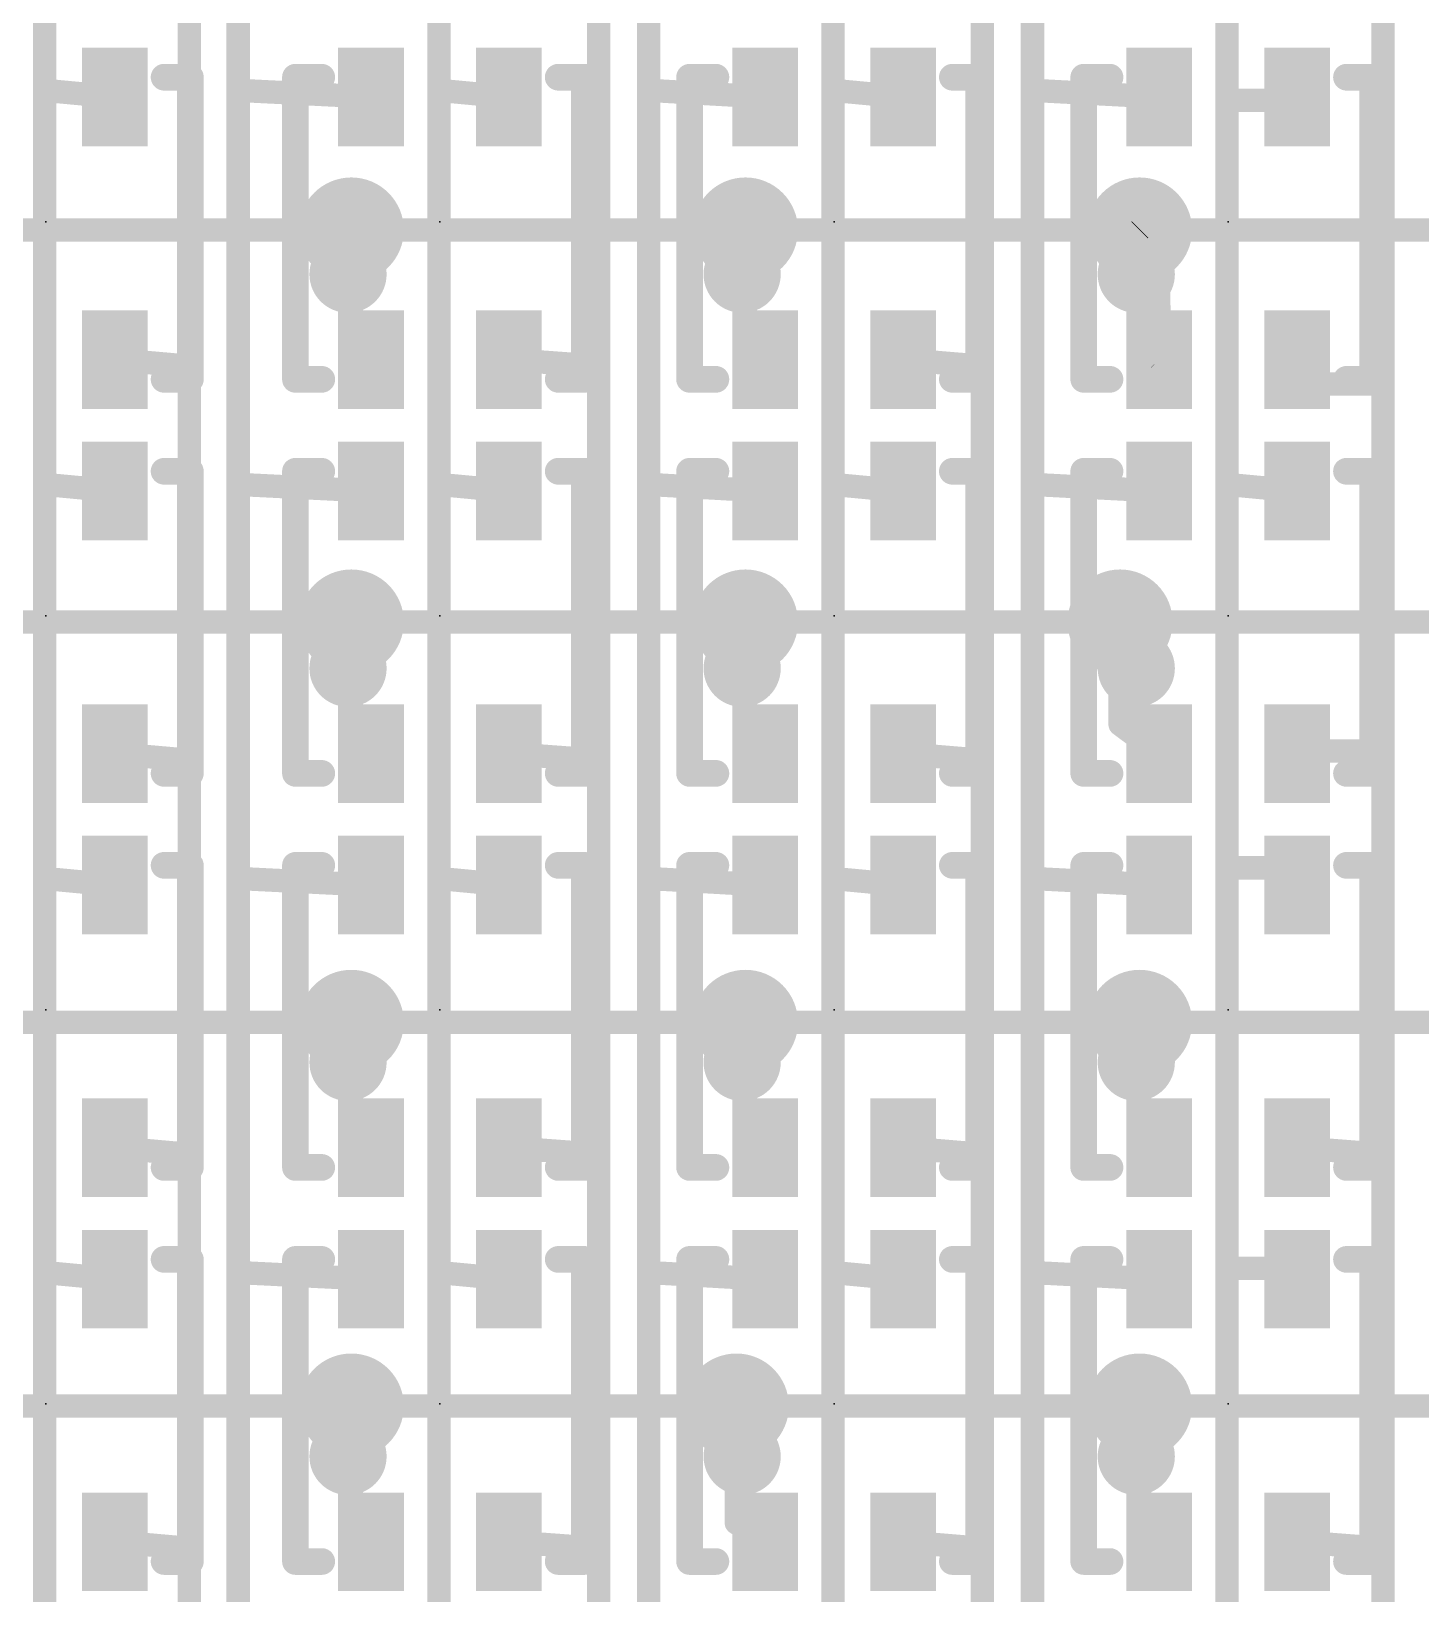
# Model space of a CAD drawing. Extents: x -9.9 to 44.1, y -5.1 to 53.3.
# Drawn here: x 7.39 to 17.97, y 6.25 to 18.15 of the extents above; entities that cross this region are included whole.
import ezdxf

# ---------------------------------------------------------------- set-up
doc = ezdxf.new("R2010")
doc.units = 0
for name, color, linetype in [('1', 12, 'CONTINUOUS'), ('16', 132, 'CONTINUOUS'), ('18', 110, 'CONTINUOUS'), ('21', 40, 'CONTINUOUS'), ('23', 40, 'CONTINUOUS'), ('31', 253, 'CONTINUOUS')]:
    doc.layers.add(name, color=color, linetype=linetype)

# ---------------------------------------------------------------- blocks, each defined once
blk = doc.blocks.new('RECT')
blk.add_solid([(-0.5, -0.5), (0.5, -0.5), (-0.5, 0.5), (0.5, 0.5)])
blk = doc.blocks.new('ROUNDV')
at = {"const_width": 0.5}
blk.add_lwpolyline([(0, -0.25, 1), (0, 0.25, 1), (0, -0.25)], format="xyb", dxfattribs=at)

msp = doc.modelspace()

# ---------------------------------------------------------------- linework, layer by layer
at = {"layer": '1', "const_width": 0.1778}
for points in [[(7.4917, 20.7), (7.4917, 17.7)], [(8.9638, 20.7), (8.9638, 17.7)], [(10.4917, 20.7), (10.4917, 17.7)], [(12.089, 20.7), (12.089, 17.7)], [(13.4917, 20.7), (13.4917, 17.7)], [(15.01, 17.7), (15.01, 20.7)], [(16.4917, 20.7), (16.4917, 17.623)], [(8.5917, 18.6), (8.5917, 15.6)], [(11.708, 18.6), (11.708, 15.6)], [(14.629, 18.6), (14.629, 15.6)], [(17.677, 18.512), (17.677, 15.464)], [(7.4917, 17.7), (7.4917, 14.7)], [(8.025, 17.65), (7.4917, 17.7)], [(8.9638, 17.7), (8.9638, 14.7)], [(9.975, 17.65), (8.9638, 17.7)], [(10.4917, 17.7), (10.4917, 14.7)], [(11.025, 17.65), (10.4917, 17.7)], [(12.089, 17.7), (12.089, 14.7)], [(12.975, 17.65), (12.089, 17.7)], [(13.4917, 17.7), (13.4917, 14.7)], [(14.025, 17.65), (13.4917, 17.7)], [(15.01, 14.7), (15.01, 17.7)], [(15.975, 17.65), (15.01, 17.7)], [(17.025, 17.65), (17.05, 17.623)], [(16.4917, 17.623), (16.4917, 14.7)], [(17.05, 17.623), (16.4917, 17.623)], [(9.825, 15.7251), (9.825, 16.637)], [(12.825, 15.7251), (12.825, 16.637)], [(15.825, 16.637), (15.8281, 16.6401)], [(15.8281, 16.6401), (15.9688, 16.512)], [(15.9741, 15.6509), (15.9688, 16.512)], [(8.025, 15.65), (8.5917, 15.6)], [(9.975, 15.65), (9.825, 15.7251)], [(11.025, 15.65), (11.708, 15.6)], [(12.975, 15.65), (12.825, 15.7251)], [(14.025, 15.65), (14.629, 15.6)], [(15.975, 15.65), (15.9741, 15.6509)], [(17.025, 15.65), (17.05, 15.464)], [(8.5917, 15.6), (8.5917, 12.6)], [(11.708, 15.6), (11.708, 12.6)], [(14.629, 15.6), (14.629, 12.6)], [(17.05, 15.464), (17.677, 15.464)], [(17.677, 15.464), (17.677, 12.67)], [(7.4917, 14.7), (7.4917, 11.7)], [(8.025, 14.65), (7.4917, 14.7)], [(8.9638, 14.7), (8.9638, 11.7)], [(9.975, 14.65), (8.9638, 14.7)], [(10.4917, 14.7), (10.4917, 11.7)], [(11.025, 14.65), (10.4917, 14.7)], [(12.089, 14.7), (12.089, 11.7)], [(12.975, 14.65), (12.089, 14.7)], [(13.4917, 14.7), (13.4917, 11.7)], [(14.025, 14.65), (13.4917, 14.7)], [(15.01, 11.7), (15.01, 14.7)], [(15.975, 14.65), (15.01, 14.7)], [(16.4917, 14.7), (16.4917, 11.781)], [(17.025, 14.65), (16.4917, 14.7)], [(9.825, 12.7251), (9.825, 13.6525)], [(12.825, 12.7251), (12.825, 13.6525)], [(15.6768, 12.8733), (15.6768, 13.6525)], [(15.975, 12.65), (15.6768, 12.8733)], [(8.025, 12.65), (8.5917, 12.6)], [(9.975, 12.65), (9.825, 12.7251)], [(11.025, 12.65), (11.708, 12.6)], [(12.975, 12.65), (12.825, 12.7251)], [(14.025, 12.65), (14.629, 12.6)], [(17.025, 12.65), (17.05, 12.67)], [(17.05, 12.67), (17.677, 12.67)], [(17.677, 12.67), (17.677, 9.6)], [(8.5917, 12.6), (8.5917, 9.6)], [(11.708, 12.6), (11.708, 9.6)], [(14.629, 12.6), (14.629, 9.6)], [(7.4917, 11.7), (7.4917, 8.7)], [(8.025, 11.65), (7.4917, 11.7)], [(8.9638, 11.7), (8.9638, 8.7)], [(9.975, 11.65), (8.9638, 11.7)], [(10.4917, 11.7), (10.4917, 8.7)], [(11.025, 11.65), (10.4917, 11.7)], [(12.089, 11.7), (12.089, 8.7)], [(12.975, 11.65), (12.089, 11.7)], [(13.4917, 11.7), (13.4917, 8.7)], [(14.025, 11.65), (13.4917, 11.7)], [(15.01, 8.7), (15.01, 11.7)], [(15.975, 11.65), (15.01, 11.7)], [(16.4917, 11.781), (16.4917, 8.733)], [(17.05, 11.781), (16.4917, 11.781)], [(17.025, 11.65), (17.05, 11.781)], [(9.825, 9.7251), (9.825, 10.6045)], [(12.825, 9.7251), (12.825, 10.6045)], [(15.825, 9.7251), (15.825, 10.6045)], [(9.975, 9.65), (9.825, 9.7251)], [(12.975, 9.65), (12.825, 9.7251)], [(15.975, 9.65), (15.825, 9.7251)], [(8.025, 9.65), (8.5917, 9.6)], [(8.5917, 9.6), (8.5917, 6.6)], [(11.025, 9.65), (11.708, 9.6)], [(11.708, 9.6), (11.708, 6.6)], [(14.025, 9.65), (14.629, 9.6)], [(14.629, 9.6), (14.629, 6.6)], [(17.025, 9.65), (17.677, 9.6)], [(17.677, 9.6), (17.677, 6.6)], [(16.4917, 8.733), (16.4917, 5.812)], [(17.05, 8.733), (16.4917, 8.733)], [(17.025, 8.65), (17.05, 8.733)], [(7.4917, 8.7), (7.4917, 5.7)], [(8.025, 8.65), (7.4917, 8.7)], [(8.9638, 8.7), (8.9638, 5.7)], [(9.975, 8.65), (8.9638, 8.7)], [(10.4917, 8.7), (10.4917, 5.7)], [(11.025, 8.65), (10.4917, 8.7)], [(12.089, 8.7), (12.089, 5.7)], [(12.975, 8.65), (12.089, 8.7)], [(13.4917, 8.7), (13.4917, 5.7)], [(14.025, 8.65), (13.4917, 8.7)], [(15.01, 5.7), (15.01, 8.7)], [(15.975, 8.65), (15.01, 8.7)], [(9.825, 6.7251), (9.825, 7.6835)], [(12.7558, 6.7942), (12.7558, 7.6835)], [(15.825, 6.7251), (15.825, 7.6835)], [(9.975, 6.65), (9.825, 6.7251)], [(12.975, 6.65), (12.7558, 6.7942)], [(15.975, 6.65), (15.825, 6.7251)], [(8.025, 6.65), (8.5917, 6.6)], [(8.5917, 6.6), (8.5917, 3.653)], [(11.025, 6.65), (11.708, 6.6)], [(11.708, 6.6), (11.708, 3.6)], [(14.025, 6.65), (14.629, 6.6)], [(14.629, 6.6), (14.629, 3.6)], [(17.025, 6.65), (17.677, 6.6)], [(17.677, 6.6), (17.677, 3.6)]]:
    msp.add_lwpolyline(points, dxfattribs=at)
at = {"layer": '1', "const_width": 0.0889}
for points in [[(7.5362, 17.7, 1), (7.4473, 17.7)], [(7.4958, 17.7443, 1), (7.4876, 17.6557)], [(7.4473, 17.7, 1), (7.5362, 17.7)], [(8.0209, 17.6057, 1), (8.0291, 17.6943)], [(8.966, 17.7444, 1), (8.9616, 17.6556)], [(9.0083, 17.7, 1), (8.9194, 17.7)], [(8.9194, 17.7, 1), (9.0083, 17.7)], [(9.9728, 17.6056, 1), (9.9772, 17.6944)], [(10.4958, 17.7443, 1), (10.4876, 17.6557)], [(10.5361, 17.7, 1), (10.4473, 17.7)], [(10.4473, 17.7, 1), (10.5361, 17.7)], [(11.0209, 17.6057, 1), (11.0291, 17.6943)], [(12.0915, 17.7444, 1), (12.0865, 17.6556)], [(12.1334, 17.7, 1), (12.0446, 17.7)], [(12.0446, 17.7, 1), (12.1334, 17.7)], [(12.9725, 17.6056, 1), (12.9775, 17.6944)], [(13.4958, 17.7443, 1), (13.4876, 17.6557)], [(13.5361, 17.7, 1), (13.4473, 17.7)], [(13.4473, 17.7, 1), (13.5361, 17.7)], [(14.0209, 17.6057, 1), (14.0291, 17.6943)], [(15.0545, 17.7, 1), (14.9656, 17.7)], [(15.0123, 17.7444, 1), (15.0077, 17.6556)], [(14.9656, 17.7, 1), (15.0545, 17.7)], [(15.9727, 17.6056, 1), (15.9773, 17.6944)], [(17.0576, 17.6802, 1), (16.9924, 17.6198)], [(16.5362, 17.623, 1), (16.4473, 17.623)], [(16.4917, 17.6675, 1), (16.4917, 17.5785)], [(16.4473, 17.623, 1), (16.5362, 17.623)], [(17.0174, 17.5928, 1), (17.0826, 17.6532)], [(17.05, 17.5785, 1), (17.05, 17.6675)], [(9.8694, 16.637, 1), (9.7805, 16.637)], [(12.8694, 16.637, 1), (12.7805, 16.637)], [(15.7935, 16.6684, 1), (15.8564, 16.6056)], [(15.858, 16.673, 1), (15.7981, 16.6073)], [(15.8595, 16.6087, 1), (15.7966, 16.6716)], [(16.0132, 16.5122, 1), (15.9243, 16.5117)], [(15.9388, 16.4791, 1), (15.9987, 16.5448)], [(8.0289, 15.6943, 1), (8.0211, 15.6057)], [(9.8448, 15.7648, 1), (9.8051, 15.6853)], [(9.7805, 15.7251, 1), (9.8694, 15.7251)], [(9.9551, 15.6102, 1), (9.9949, 15.6898)], [(11.0282, 15.6943, 1), (11.0218, 15.6057)], [(12.8448, 15.7648, 1), (12.8051, 15.6853)], [(12.7805, 15.7251, 1), (12.8694, 15.7251)], [(12.9551, 15.6102, 1), (12.9949, 15.6898)], [(14.0287, 15.6943, 1), (14.0213, 15.6057)], [(16.0056, 15.6823, 1), (15.9427, 15.6194)], [(15.9436, 15.6186, 1), (16.0064, 15.6814)], [(17.0691, 15.6559, 1), (16.9809, 15.6441)], [(8.6362, 15.6, 1), (8.5473, 15.6)], [(8.5473, 15.6, 1), (8.6362, 15.6)], [(8.5878, 15.5557, 1), (8.5956, 15.6443)], [(11.7524, 15.6, 1), (11.6636, 15.6)], [(11.6636, 15.6, 1), (11.7524, 15.6)], [(11.7048, 15.5557, 1), (11.7112, 15.6443)], [(14.6735, 15.6, 1), (14.5846, 15.6)], [(14.5846, 15.6, 1), (14.6735, 15.6)], [(14.6253, 15.5557, 1), (14.6327, 15.6443)], [(15.9297, 15.6506, 1), (16.0186, 15.6511)], [(17.05, 15.5084, 1), (17.05, 15.4196)], [(17.0059, 15.4581, 1), (17.0941, 15.4699)], [(17.7215, 15.464, 1), (17.6325, 15.464)], [(17.6325, 15.464, 1), (17.7215, 15.464)], [(17.677, 15.4196, 1), (17.677, 15.5084)], [(7.5362, 14.7, 1), (7.4473, 14.7)], [(7.4958, 14.7443, 1), (7.4876, 14.6557)], [(8.966, 14.7444, 1), (8.9616, 14.6556)], [(9.0083, 14.7, 1), (8.9194, 14.7)], [(10.4958, 14.7443, 1), (10.4876, 14.6557)], [(10.5361, 14.7, 1), (10.4473, 14.7)], [(12.0915, 14.7444, 1), (12.0865, 14.6556)], [(12.1334, 14.7, 1), (12.0446, 14.7)], [(13.4958, 14.7443, 1), (13.4876, 14.6557)], [(13.5361, 14.7, 1), (13.4473, 14.7)], [(15.0545, 14.7, 1), (14.9656, 14.7)], [(15.0123, 14.7444, 1), (15.0077, 14.6556)], [(16.5362, 14.7, 1), (16.4473, 14.7)], [(16.4958, 14.7443, 1), (16.4876, 14.6557)], [(7.4473, 14.7, 1), (7.5362, 14.7)], [(8.0209, 14.6057, 1), (8.0291, 14.6943)], [(8.9194, 14.7, 1), (9.0083, 14.7)], [(9.9728, 14.6056, 1), (9.9772, 14.6944)], [(10.4473, 14.7, 1), (10.5361, 14.7)], [(11.0209, 14.6057, 1), (11.0291, 14.6943)], [(12.0446, 14.7, 1), (12.1334, 14.7)], [(12.9725, 14.6056, 1), (12.9775, 14.6944)], [(13.4473, 14.7, 1), (13.5361, 14.7)], [(14.0209, 14.6057, 1), (14.0291, 14.6943)], [(14.9656, 14.7, 1), (15.0545, 14.7)], [(15.9727, 14.6056, 1), (15.9773, 14.6944)], [(16.4473, 14.7, 1), (16.5362, 14.7)], [(17.0209, 14.6057, 1), (17.0291, 14.6943)], [(9.8694, 13.6525, 1), (9.7805, 13.6525)], [(12.8694, 13.6525, 1), (12.7805, 13.6525)], [(15.7212, 13.6525, 1), (15.6323, 13.6525)], [(15.7034, 12.9088, 1), (15.6501, 12.8377)], [(15.6323, 12.8733, 1), (15.7212, 12.8733)], [(8.0289, 12.6943, 1), (8.0211, 12.6057)], [(9.8448, 12.7648, 1), (9.8051, 12.6853)], [(9.7805, 12.7251, 1), (9.8694, 12.7251)], [(9.9551, 12.6102, 1), (9.9949, 12.6898)], [(11.0282, 12.6943, 1), (11.0218, 12.6057)], [(12.8448, 12.7648, 1), (12.8051, 12.6853)], [(12.7805, 12.7251, 1), (12.8694, 12.7251)], [(12.9551, 12.6102, 1), (12.9949, 12.6898)], [(14.0287, 12.6943, 1), (14.0213, 12.6057)], [(15.9484, 12.6144, 1), (16.0016, 12.6856)], [(16.9972, 12.6847, 1), (17.0528, 12.6153)], [(17.05, 12.7144, 1), (17.05, 12.6256)], [(17.0778, 12.6353, 1), (17.0222, 12.7047)], [(17.7215, 12.67, 1), (17.6325, 12.67)], [(17.677, 12.6256, 1), (17.677, 12.7144)], [(8.6362, 12.6, 1), (8.5473, 12.6)], [(8.5473, 12.6, 1), (8.6362, 12.6)], [(8.5878, 12.5557, 1), (8.5956, 12.6443)], [(11.7524, 12.6, 1), (11.6636, 12.6)], [(11.6636, 12.6, 1), (11.7524, 12.6)], [(11.7048, 12.5557, 1), (11.7112, 12.6443)], [(14.6735, 12.6, 1), (14.5846, 12.6)], [(14.5846, 12.6, 1), (14.6735, 12.6)], [(14.6253, 12.5557, 1), (14.6327, 12.6443)], [(17.6325, 12.67, 1), (17.7215, 12.67)], [(7.5362, 11.7, 1), (7.4473, 11.7)], [(7.4958, 11.7443, 1), (7.4876, 11.6557)], [(8.966, 11.7444, 1), (8.9616, 11.6556)], [(9.0083, 11.7, 1), (8.9194, 11.7)], [(10.4958, 11.7443, 1), (10.4876, 11.6557)], [(10.5361, 11.7, 1), (10.4473, 11.7)], [(12.0915, 11.7444, 1), (12.0865, 11.6556)], [(12.1334, 11.7, 1), (12.0446, 11.7)], [(13.4958, 11.7443, 1), (13.4876, 11.6557)], [(13.5361, 11.7, 1), (13.4473, 11.7)], [(15.0545, 11.7, 1), (14.9656, 11.7)], [(15.0123, 11.7444, 1), (15.0077, 11.6556)], [(16.4917, 11.8255, 1), (16.4917, 11.7366)], [(16.5362, 11.781, 1), (16.4473, 11.781)], [(16.4473, 11.781, 1), (16.5362, 11.781)], [(17.0937, 11.7727, 1), (17.0063, 11.7893)], [(17.05, 11.7366, 1), (17.05, 11.8255)], [(7.4473, 11.7, 1), (7.5362, 11.7)], [(8.0209, 11.6057, 1), (8.0291, 11.6943)], [(8.9194, 11.7, 1), (9.0083, 11.7)], [(9.9728, 11.6056, 1), (9.9772, 11.6944)], [(10.4473, 11.7, 1), (10.5361, 11.7)], [(11.0209, 11.6057, 1), (11.0291, 11.6943)], [(12.0446, 11.7, 1), (12.1334, 11.7)], [(12.9725, 11.6056, 1), (12.9775, 11.6944)], [(13.4473, 11.7, 1), (13.5361, 11.7)], [(14.0209, 11.6057, 1), (14.0291, 11.6943)], [(14.9656, 11.7, 1), (15.0545, 11.7)], [(15.9727, 11.6056, 1), (15.9773, 11.6944)], [(16.9813, 11.6583, 1), (17.0687, 11.6417)], [(9.8694, 10.6045, 1), (9.7805, 10.6045)], [(12.8694, 10.6045, 1), (12.7805, 10.6045)], [(15.8694, 10.6045, 1), (15.7805, 10.6045)], [(9.8448, 9.7648, 1), (9.8051, 9.6853)], [(9.7805, 9.7251, 1), (9.8694, 9.7251)], [(12.8448, 9.7648, 1), (12.8051, 9.6853)], [(12.7805, 9.7251, 1), (12.8694, 9.7251)], [(15.8448, 9.7648, 1), (15.8051, 9.6853)], [(15.7805, 9.7251, 1), (15.8694, 9.7251)], [(8.0289, 9.6943, 1), (8.0211, 9.6057)], [(8.6362, 9.6, 1), (8.5473, 9.6)], [(8.5473, 9.6, 1), (8.6362, 9.6)], [(8.5878, 9.5557, 1), (8.5956, 9.6443)], [(9.9551, 9.6102, 1), (9.9949, 9.6898)], [(11.0282, 9.6943, 1), (11.0218, 9.6057)], [(11.7524, 9.6, 1), (11.6636, 9.6)], [(11.6636, 9.6, 1), (11.7524, 9.6)], [(11.7048, 9.5557, 1), (11.7112, 9.6443)], [(12.9551, 9.6102, 1), (12.9949, 9.6898)], [(14.0287, 9.6943, 1), (14.0213, 9.6057)], [(14.6735, 9.6, 1), (14.5846, 9.6)], [(14.5846, 9.6, 1), (14.6735, 9.6)], [(14.6253, 9.5557, 1), (14.6327, 9.6443)], [(15.9551, 9.6102, 1), (15.9949, 9.6898)], [(17.0284, 9.6943, 1), (17.0216, 9.6057)], [(17.7215, 9.6, 1), (17.6325, 9.6)], [(17.6325, 9.6, 1), (17.7215, 9.6)], [(17.6736, 9.5557, 1), (17.6804, 9.6443)], [(16.5362, 8.733, 1), (16.4473, 8.733)], [(16.4917, 8.7774, 1), (16.4917, 8.6886)], [(17.0926, 8.7202, 1), (17.0074, 8.7458)], [(17.05, 8.6886, 1), (17.05, 8.7774)], [(7.5362, 8.7, 1), (7.4473, 8.7)], [(7.4958, 8.7443, 1), (7.4876, 8.6557)], [(7.4473, 8.7, 1), (7.5362, 8.7)], [(8.0209, 8.6057, 1), (8.0291, 8.6943)], [(8.966, 8.7444, 1), (8.9616, 8.6556)], [(9.0083, 8.7, 1), (8.9194, 8.7)], [(8.9194, 8.7, 1), (9.0083, 8.7)], [(9.9728, 8.6056, 1), (9.9772, 8.6944)], [(10.4958, 8.7443, 1), (10.4876, 8.6557)], [(10.5361, 8.7, 1), (10.4473, 8.7)], [(10.4473, 8.7, 1), (10.5361, 8.7)], [(11.0209, 8.6057, 1), (11.0291, 8.6943)], [(12.0915, 8.7444, 1), (12.0865, 8.6556)], [(12.1334, 8.7, 1), (12.0446, 8.7)], [(12.0446, 8.7, 1), (12.1334, 8.7)], [(12.9725, 8.6056, 1), (12.9775, 8.6944)], [(13.4958, 8.7443, 1), (13.4876, 8.6557)], [(13.5361, 8.7, 1), (13.4473, 8.7)], [(13.4473, 8.7, 1), (13.5361, 8.7)], [(14.0209, 8.6057, 1), (14.0291, 8.6943)], [(15.0545, 8.7, 1), (14.9656, 8.7)], [(15.0123, 8.7444, 1), (15.0077, 8.6556)], [(14.9656, 8.7, 1), (15.0545, 8.7)], [(15.9727, 8.6056, 1), (15.9773, 8.6944)], [(16.4473, 8.733, 1), (16.5362, 8.733)], [(16.9824, 8.6628, 1), (17.0676, 8.6372)], [(9.8694, 7.6835, 1), (9.7805, 7.6835)], [(12.8002, 7.6835, 1), (12.7113, 7.6835)], [(15.8694, 7.6835, 1), (15.7805, 7.6835)], [(9.8448, 6.7648, 1), (9.8051, 6.6853)], [(12.7802, 6.8314, 1), (12.7313, 6.7571)], [(12.7113, 6.7942, 1), (12.8002, 6.7942)], [(15.8448, 6.7648, 1), (15.8051, 6.6853)], [(8.0289, 6.6943, 1), (8.0211, 6.6057)], [(8.6362, 6.6, 1), (8.5473, 6.6)], [(8.5878, 6.5557, 1), (8.5956, 6.6443)], [(9.7805, 6.7251, 1), (9.8694, 6.7251)], [(9.9551, 6.6102, 1), (9.9949, 6.6898)], [(11.0282, 6.6943, 1), (11.0218, 6.6057)], [(11.7524, 6.6, 1), (11.6636, 6.6)], [(11.7048, 6.5557, 1), (11.7112, 6.6443)], [(12.9506, 6.6129, 1), (12.9994, 6.6871)], [(14.0287, 6.6943, 1), (14.0213, 6.6057)], [(14.6735, 6.6, 1), (14.5846, 6.6)], [(14.6253, 6.5557, 1), (14.6327, 6.6443)], [(15.7805, 6.7251, 1), (15.8694, 6.7251)], [(15.9551, 6.6102, 1), (15.9949, 6.6898)], [(17.0284, 6.6943, 1), (17.0216, 6.6057)], [(17.7215, 6.6, 1), (17.6325, 6.6)], [(17.6736, 6.5557, 1), (17.6804, 6.6443)], [(8.5473, 6.6, 1), (8.6362, 6.6)], [(11.6636, 6.6, 1), (11.7524, 6.6)], [(14.5846, 6.6, 1), (14.6735, 6.6)], [(17.6325, 6.6, 1), (17.7215, 6.6)]]:
    msp.add_lwpolyline(points, format="xyb", dxfattribs=at)
at = {"layer": '16', "const_width": 0.1778}
for points in [[(9.825, 16.637), (6.825, 16.637)], [(12.825, 16.637), (9.825, 16.637)], [(15.825, 16.637), (12.825, 16.637)], [(18.825, 16.637), (15.825, 16.637)], [(9.825, 13.6525), (6.825, 13.6525)], [(12.825, 13.6525), (9.825, 13.6525)], [(15.6768, 13.6525), (12.825, 13.6525)], [(18.825, 13.6525), (15.6768, 13.6525)], [(9.825, 10.6045), (6.825, 10.6045)], [(12.825, 10.6045), (9.825, 10.6045)], [(15.825, 10.6045), (12.825, 10.6045)], [(18.796, 10.6045), (15.825, 10.6045)], [(9.825, 7.6835), (6.825, 7.6835)], [(12.7558, 7.6835), (9.825, 7.6835)], [(15.825, 7.6835), (12.7558, 7.6835)], [(18.825, 7.6835), (15.825, 7.6835)]]:
    msp.add_lwpolyline(points, dxfattribs=at)
at = {"layer": '16', "const_width": 0.0889}
for points in [[(9.825, 16.6815, 1), (9.825, 16.5925)], [(9.825, 16.5925, 1), (9.825, 16.6815)], [(12.825, 16.6815, 1), (12.825, 16.5925)], [(12.825, 16.5925, 1), (12.825, 16.6815)], [(15.825, 16.6815, 1), (15.825, 16.5925)], [(15.825, 16.5925, 1), (15.825, 16.6815)], [(9.825, 13.6969, 1), (9.825, 13.6081)], [(9.825, 13.6081, 1), (9.825, 13.6969)], [(12.825, 13.6969, 1), (12.825, 13.6081)], [(12.825, 13.6081, 1), (12.825, 13.6969)], [(15.6768, 13.6969, 1), (15.6768, 13.6081)], [(15.6768, 13.6081, 1), (15.6768, 13.6969)], [(9.825, 10.6489, 1), (9.825, 10.5601)], [(9.825, 10.5601, 1), (9.825, 10.6489)], [(12.825, 10.6489, 1), (12.825, 10.5601)], [(12.825, 10.5601, 1), (12.825, 10.6489)], [(15.825, 10.6489, 1), (15.825, 10.5601)], [(15.825, 10.5601, 1), (15.825, 10.6489)], [(9.825, 7.728, 1), (9.825, 7.6391)], [(9.825, 7.6391, 1), (9.825, 7.728)], [(12.7558, 7.728, 1), (12.7558, 7.6391)], [(12.7558, 7.6391, 1), (12.7558, 7.728)], [(15.825, 7.728, 1), (15.825, 7.6391)], [(15.825, 7.6391, 1), (15.825, 7.728)]]:
    msp.add_lwpolyline(points, format="xyb", dxfattribs=at)
at = {"layer": '21', "const_width": 0.2032}
for points in [[(8.6, 17.8), (8.4, 17.8)], [(8.6, 15.5), (8.6, 17.8)], [(9.4, 15.5), (9.4, 17.8)], [(9.4, 17.8), (9.6, 17.8)], [(11.6, 17.8), (11.4, 17.8)], [(11.6, 15.5), (11.6, 17.8)], [(12.4, 15.5), (12.4, 17.8)], [(12.4, 17.8), (12.6, 17.8)], [(14.6, 17.8), (14.4, 17.8)], [(14.6, 15.5), (14.6, 17.8)], [(15.4, 15.5), (15.4, 17.8)], [(15.4, 17.8), (15.6, 17.8)], [(17.6, 17.8), (17.4, 17.8)], [(17.6, 15.5), (17.6, 17.8)], [(8.4, 15.5), (8.6, 15.5)], [(9.6, 15.5), (9.4, 15.5)], [(11.4, 15.5), (11.6, 15.5)], [(12.6, 15.5), (12.4, 15.5)], [(14.4, 15.5), (14.6, 15.5)], [(15.6, 15.5), (15.4, 15.5)], [(17.4, 15.5), (17.6, 15.5)], [(8.6, 14.8), (8.4, 14.8)], [(8.6, 12.5), (8.6, 14.8)], [(9.4, 12.5), (9.4, 14.8)], [(9.4, 14.8), (9.6, 14.8)], [(11.6, 14.8), (11.4, 14.8)], [(11.6, 12.5), (11.6, 14.8)], [(12.4, 12.5), (12.4, 14.8)], [(12.4, 14.8), (12.6, 14.8)], [(14.6, 14.8), (14.4, 14.8)], [(14.6, 12.5), (14.6, 14.8)], [(15.4, 12.5), (15.4, 14.8)], [(15.4, 14.8), (15.6, 14.8)], [(17.6, 14.8), (17.4, 14.8)], [(17.6, 12.5), (17.6, 14.8)], [(8.4, 12.5), (8.6, 12.5)], [(9.6, 12.5), (9.4, 12.5)], [(11.4, 12.5), (11.6, 12.5)], [(12.6, 12.5), (12.4, 12.5)], [(14.4, 12.5), (14.6, 12.5)], [(15.6, 12.5), (15.4, 12.5)], [(17.4, 12.5), (17.6, 12.5)], [(8.6, 11.8), (8.4, 11.8)], [(8.6, 9.5), (8.6, 11.8)], [(9.4, 9.5), (9.4, 11.8)], [(9.4, 11.8), (9.6, 11.8)], [(11.6, 11.8), (11.4, 11.8)], [(11.6, 9.5), (11.6, 11.8)], [(12.4, 9.5), (12.4, 11.8)], [(12.4, 11.8), (12.6, 11.8)], [(14.6, 11.8), (14.4, 11.8)], [(14.6, 9.5), (14.6, 11.8)], [(15.4, 9.5), (15.4, 11.8)], [(15.4, 11.8), (15.6, 11.8)], [(17.6, 11.8), (17.4, 11.8)], [(17.6, 9.5), (17.6, 11.8)], [(8.4, 9.5), (8.6, 9.5)], [(9.6, 9.5), (9.4, 9.5)], [(11.4, 9.5), (11.6, 9.5)], [(12.6, 9.5), (12.4, 9.5)], [(14.4, 9.5), (14.6, 9.5)], [(15.6, 9.5), (15.4, 9.5)], [(17.4, 9.5), (17.6, 9.5)], [(8.6, 8.8), (8.4, 8.8)], [(8.6, 6.5), (8.6, 8.8)], [(9.4, 6.5), (9.4, 8.8)], [(9.4, 8.8), (9.6, 8.8)], [(11.6, 8.8), (11.4, 8.8)], [(11.6, 6.5), (11.6, 8.8)], [(12.4, 6.5), (12.4, 8.8)], [(12.4, 8.8), (12.6, 8.8)], [(14.6, 8.8), (14.4, 8.8)], [(14.6, 6.5), (14.6, 8.8)], [(15.4, 6.5), (15.4, 8.8)], [(15.4, 8.8), (15.6, 8.8)], [(17.6, 8.8), (17.4, 8.8)], [(17.6, 6.5), (17.6, 8.8)], [(8.4, 6.5), (8.6, 6.5)], [(9.6, 6.5), (9.4, 6.5)], [(11.4, 6.5), (11.6, 6.5)], [(12.6, 6.5), (12.4, 6.5)], [(14.4, 6.5), (14.6, 6.5)], [(15.6, 6.5), (15.4, 6.5)], [(17.4, 6.5), (17.6, 6.5)]]:
    msp.add_lwpolyline(points, dxfattribs=at)
at = {"layer": '21'}
for points, const_width in [([(8.4, 17.8508, 1), (8.4, 17.7492)], 0.1016), ([(8.6508, 17.8, 1), (8.5492, 17.8)], 0.1016), ([(8.6, 17.7492, 1), (8.6, 17.8508)], 0.1016), ([(9.4508, 17.8, 1), (9.3492, 17.8)], 0.1016), ([(9.4, 17.8508, 1), (9.4, 17.7492)], 0.1016), ([(9.6, 17.7492, 1), (9.6, 17.8508)], 0.1016), ([(11.4, 17.8508, 1), (11.4, 17.7492)], 0.1016), ([(11.6508, 17.8, 1), (11.5492, 17.8)], 0.1016), ([(11.6, 17.7492, 1), (11.6, 17.8508)], 0.1016), ([(12.4508, 17.8, 1), (12.3492, 17.8)], 0.1016), ([(12.4, 17.8508, 1), (12.4, 17.7492)], 0.1016), ([(12.6, 17.7492, 1), (12.6, 17.8508)], 0.1016), ([(14.4, 17.8508, 1), (14.4, 17.7492)], 0.1016), ([(14.6508, 17.8, 1), (14.5492, 17.8)], 0.1016), ([(14.6, 17.7492, 1), (14.6, 17.8508)], 0.1016), ([(15.4508, 17.8, 1), (15.3492, 17.8)], 0.1016), ([(15.4, 17.8508, 1), (15.4, 17.7492)], 0.1016), ([(15.6, 17.7492, 1), (15.6, 17.8508)], 0.1016), ([(17.4, 17.8508, 1), (17.4, 17.7492)], 0.1016), ([(17.6508, 17.8, 1), (17.5492, 17.8)], 0.1016), ([(17.6, 17.7492, 1), (17.6, 17.8508)], 0.1016), ([(9.8, 16.1586, 1), (9.8, 16.4414, 1), (9.8, 16.1586)], 0.3048), ([(12.8, 16.1586, 1), (12.8, 16.4414, 1), (12.8, 16.1586)], 0.3048), ([(15.8, 16.1586, 1), (15.8, 16.4414, 1), (15.8, 16.1586)], 0.3048), ([(8.4, 15.5508, 1), (8.4, 15.4492)], 0.1016), ([(8.6, 15.4492, 1), (8.6, 15.5508)], 0.1016), ([(9.4, 15.5508, 1), (9.4, 15.4492)], 0.1016), ([(9.6, 15.4492, 1), (9.6, 15.5508)], 0.1016), ([(11.4, 15.5508, 1), (11.4, 15.4492)], 0.1016), ([(11.6, 15.4492, 1), (11.6, 15.5508)], 0.1016), ([(12.4, 15.5508, 1), (12.4, 15.4492)], 0.1016), ([(12.6, 15.4492, 1), (12.6, 15.5508)], 0.1016), ([(14.4, 15.5508, 1), (14.4, 15.4492)], 0.1016), ([(14.6, 15.4492, 1), (14.6, 15.5508)], 0.1016), ([(15.4, 15.5508, 1), (15.4, 15.4492)], 0.1016), ([(15.6, 15.4492, 1), (15.6, 15.5508)], 0.1016), ([(17.4, 15.5508, 1), (17.4, 15.4492)], 0.1016), ([(17.6, 15.4492, 1), (17.6, 15.5508)], 0.1016), ([(8.5492, 15.5, 1), (8.6508, 15.5)], 0.1016), ([(9.3492, 15.5, 1), (9.4508, 15.5)], 0.1016), ([(11.5492, 15.5, 1), (11.6508, 15.5)], 0.1016), ([(12.3492, 15.5, 1), (12.4508, 15.5)], 0.1016), ([(14.5492, 15.5, 1), (14.6508, 15.5)], 0.1016), ([(15.3492, 15.5, 1), (15.4508, 15.5)], 0.1016), ([(17.5492, 15.5, 1), (17.6508, 15.5)], 0.1016), ([(8.4, 14.8508, 1), (8.4, 14.7492)], 0.1016), ([(8.6508, 14.8, 1), (8.5492, 14.8)], 0.1016), ([(8.6, 14.7492, 1), (8.6, 14.8508)], 0.1016), ([(9.4508, 14.8, 1), (9.3492, 14.8)], 0.1016), ([(9.4, 14.8508, 1), (9.4, 14.7492)], 0.1016), ([(9.6, 14.7492, 1), (9.6, 14.8508)], 0.1016), ([(11.4, 14.8508, 1), (11.4, 14.7492)], 0.1016), ([(11.6508, 14.8, 1), (11.5492, 14.8)], 0.1016), ([(11.6, 14.7492, 1), (11.6, 14.8508)], 0.1016), ([(12.4508, 14.8, 1), (12.3492, 14.8)], 0.1016), ([(12.4, 14.8508, 1), (12.4, 14.7492)], 0.1016), ([(12.6, 14.7492, 1), (12.6, 14.8508)], 0.1016), ([(14.4, 14.8508, 1), (14.4, 14.7492)], 0.1016), ([(14.6508, 14.8, 1), (14.5492, 14.8)], 0.1016), ([(14.6, 14.7492, 1), (14.6, 14.8508)], 0.1016), ([(15.4508, 14.8, 1), (15.3492, 14.8)], 0.1016), ([(15.4, 14.8508, 1), (15.4, 14.7492)], 0.1016), ([(15.6, 14.7492, 1), (15.6, 14.8508)], 0.1016), ([(17.4, 14.8508, 1), (17.4, 14.7492)], 0.1016), ([(17.6508, 14.8, 1), (17.5492, 14.8)], 0.1016), ([(17.6, 14.7492, 1), (17.6, 14.8508)], 0.1016), ([(9.8, 13.1586, 1), (9.8, 13.4414, 1), (9.8, 13.1586)], 0.3048), ([(12.8, 13.1586, 1), (12.8, 13.4414, 1), (12.8, 13.1586)], 0.3048), ([(15.8, 13.1586, 1), (15.8, 13.4414, 1), (15.8, 13.1586)], 0.3048), ([(8.4, 12.5508, 1), (8.4, 12.4492)], 0.1016), ([(8.5492, 12.5, 1), (8.6508, 12.5)], 0.1016), ([(8.6, 12.4492, 1), (8.6, 12.5508)], 0.1016), ([(9.4, 12.5508, 1), (9.4, 12.4492)], 0.1016), ([(9.3492, 12.5, 1), (9.4508, 12.5)], 0.1016), ([(9.6, 12.4492, 1), (9.6, 12.5508)], 0.1016), ([(11.4, 12.5508, 1), (11.4, 12.4492)], 0.1016), ([(11.5492, 12.5, 1), (11.6508, 12.5)], 0.1016), ([(11.6, 12.4492, 1), (11.6, 12.5508)], 0.1016), ([(12.4, 12.5508, 1), (12.4, 12.4492)], 0.1016), ([(12.3492, 12.5, 1), (12.4508, 12.5)], 0.1016), ([(12.6, 12.4492, 1), (12.6, 12.5508)], 0.1016), ([(14.4, 12.5508, 1), (14.4, 12.4492)], 0.1016), ([(14.5492, 12.5, 1), (14.6508, 12.5)], 0.1016), ([(14.6, 12.4492, 1), (14.6, 12.5508)], 0.1016), ([(15.4, 12.5508, 1), (15.4, 12.4492)], 0.1016), ([(15.3492, 12.5, 1), (15.4508, 12.5)], 0.1016), ([(15.6, 12.4492, 1), (15.6, 12.5508)], 0.1016), ([(17.4, 12.5508, 1), (17.4, 12.4492)], 0.1016), ([(17.5492, 12.5, 1), (17.6508, 12.5)], 0.1016), ([(17.6, 12.4492, 1), (17.6, 12.5508)], 0.1016), ([(8.4, 11.8508, 1), (8.4, 11.7492)], 0.1016), ([(8.6508, 11.8, 1), (8.5492, 11.8)], 0.1016), ([(8.6, 11.7492, 1), (8.6, 11.8508)], 0.1016), ([(9.4508, 11.8, 1), (9.3492, 11.8)], 0.1016), ([(9.4, 11.8508, 1), (9.4, 11.7492)], 0.1016), ([(9.6, 11.7492, 1), (9.6, 11.8508)], 0.1016), ([(11.4, 11.8508, 1), (11.4, 11.7492)], 0.1016), ([(11.6508, 11.8, 1), (11.5492, 11.8)], 0.1016), ([(11.6, 11.7492, 1), (11.6, 11.8508)], 0.1016), ([(12.4508, 11.8, 1), (12.3492, 11.8)], 0.1016), ([(12.4, 11.8508, 1), (12.4, 11.7492)], 0.1016), ([(12.6, 11.7492, 1), (12.6, 11.8508)], 0.1016), ([(14.4, 11.8508, 1), (14.4, 11.7492)], 0.1016), ([(14.6508, 11.8, 1), (14.5492, 11.8)], 0.1016), ([(14.6, 11.7492, 1), (14.6, 11.8508)], 0.1016), ([(15.4508, 11.8, 1), (15.3492, 11.8)], 0.1016), ([(15.4, 11.8508, 1), (15.4, 11.7492)], 0.1016), ([(15.6, 11.7492, 1), (15.6, 11.8508)], 0.1016), ([(17.4, 11.8508, 1), (17.4, 11.7492)], 0.1016), ([(17.6508, 11.8, 1), (17.5492, 11.8)], 0.1016), ([(17.6, 11.7492, 1), (17.6, 11.8508)], 0.1016), ([(9.8, 10.1586, 1), (9.8, 10.4414, 1), (9.8, 10.1586)], 0.3048), ([(12.8, 10.1586, 1), (12.8, 10.4414, 1), (12.8, 10.1586)], 0.3048), ([(15.8, 10.1586, 1), (15.8, 10.4414, 1), (15.8, 10.1586)], 0.3048), ([(8.4, 9.5508, 1), (8.4, 9.4492)], 0.1016), ([(8.5492, 9.5, 1), (8.6508, 9.5)], 0.1016), ([(8.6, 9.4492, 1), (8.6, 9.5508)], 0.1016), ([(9.4, 9.5508, 1), (9.4, 9.4492)], 0.1016), ([(9.3492, 9.5, 1), (9.4508, 9.5)], 0.1016), ([(9.6, 9.4492, 1), (9.6, 9.5508)], 0.1016), ([(11.4, 9.5508, 1), (11.4, 9.4492)], 0.1016), ([(11.5492, 9.5, 1), (11.6508, 9.5)], 0.1016), ([(11.6, 9.4492, 1), (11.6, 9.5508)], 0.1016), ([(12.4, 9.5508, 1), (12.4, 9.4492)], 0.1016), ([(12.3492, 9.5, 1), (12.4508, 9.5)], 0.1016), ([(12.6, 9.4492, 1), (12.6, 9.5508)], 0.1016), ([(14.4, 9.5508, 1), (14.4, 9.4492)], 0.1016), ([(14.5492, 9.5, 1), (14.6508, 9.5)], 0.1016), ([(14.6, 9.4492, 1), (14.6, 9.5508)], 0.1016), ([(15.4, 9.5508, 1), (15.4, 9.4492)], 0.1016), ([(15.3492, 9.5, 1), (15.4508, 9.5)], 0.1016), ([(15.6, 9.4492, 1), (15.6, 9.5508)], 0.1016), ([(17.4, 9.5508, 1), (17.4, 9.4492)], 0.1016), ([(17.5492, 9.5, 1), (17.6508, 9.5)], 0.1016), ([(17.6, 9.4492, 1), (17.6, 9.5508)], 0.1016), ([(8.4, 8.8508, 1), (8.4, 8.7492)], 0.1016), ([(8.6508, 8.8, 1), (8.5492, 8.8)], 0.1016), ([(8.6, 8.7492, 1), (8.6, 8.8508)], 0.1016), ([(9.4508, 8.8, 1), (9.3492, 8.8)], 0.1016), ([(9.4, 8.8508, 1), (9.4, 8.7492)], 0.1016), ([(9.6, 8.7492, 1), (9.6, 8.8508)], 0.1016), ([(11.4, 8.8508, 1), (11.4, 8.7492)], 0.1016), ([(11.6508, 8.8, 1), (11.5492, 8.8)], 0.1016), ([(11.6, 8.7492, 1), (11.6, 8.8508)], 0.1016), ([(12.4508, 8.8, 1), (12.3492, 8.8)], 0.1016), ([(12.4, 8.8508, 1), (12.4, 8.7492)], 0.1016), ([(12.6, 8.7492, 1), (12.6, 8.8508)], 0.1016), ([(14.4, 8.8508, 1), (14.4, 8.7492)], 0.1016), ([(14.6508, 8.8, 1), (14.5492, 8.8)], 0.1016), ([(14.6, 8.7492, 1), (14.6, 8.8508)], 0.1016), ([(15.4508, 8.8, 1), (15.3492, 8.8)], 0.1016), ([(15.4, 8.8508, 1), (15.4, 8.7492)], 0.1016), ([(15.6, 8.7492, 1), (15.6, 8.8508)], 0.1016), ([(17.4, 8.8508, 1), (17.4, 8.7492)], 0.1016), ([(17.6508, 8.8, 1), (17.5492, 8.8)], 0.1016), ([(17.6, 8.7492, 1), (17.6, 8.8508)], 0.1016), ([(9.8, 7.1586, 1), (9.8, 7.4414, 1), (9.8, 7.1586)], 0.3048), ([(12.8, 7.1586, 1), (12.8, 7.4414, 1), (12.8, 7.1586)], 0.3048), ([(15.8, 7.1586, 1), (15.8, 7.4414, 1), (15.8, 7.1586)], 0.3048), ([(8.4, 6.5508, 1), (8.4, 6.4492)], 0.1016), ([(8.5492, 6.5, 1), (8.6508, 6.5)], 0.1016), ([(8.6, 6.4492, 1), (8.6, 6.5508)], 0.1016), ([(9.4, 6.5508, 1), (9.4, 6.4492)], 0.1016), ([(9.3492, 6.5, 1), (9.4508, 6.5)], 0.1016), ([(9.6, 6.4492, 1), (9.6, 6.5508)], 0.1016), ([(11.4, 6.5508, 1), (11.4, 6.4492)], 0.1016), ([(11.5492, 6.5, 1), (11.6508, 6.5)], 0.1016), ([(11.6, 6.4492, 1), (11.6, 6.5508)], 0.1016), ([(12.4, 6.5508, 1), (12.4, 6.4492)], 0.1016), ([(12.3492, 6.5, 1), (12.4508, 6.5)], 0.1016), ([(12.6, 6.4492, 1), (12.6, 6.5508)], 0.1016), ([(14.4, 6.5508, 1), (14.4, 6.4492)], 0.1016), ([(14.5492, 6.5, 1), (14.6508, 6.5)], 0.1016), ([(14.6, 6.4492, 1), (14.6, 6.5508)], 0.1016), ([(15.4, 6.5508, 1), (15.4, 6.4492)], 0.1016), ([(15.3492, 6.5, 1), (15.4508, 6.5)], 0.1016), ([(15.6, 6.4492, 1), (15.6, 6.5508)], 0.1016), ([(17.4, 6.5508, 1), (17.4, 6.4492)], 0.1016), ([(17.5492, 6.5, 1), (17.6508, 6.5)], 0.1016), ([(17.6, 6.4492, 1), (17.6, 6.5508)], 0.1016)]:
    msp.add_lwpolyline(points, format="xyb", dxfattribs=dict(at, const_width=const_width))
at = {"layer": '23'}
for p in [(7.5, 16.7), (10.5, 16.7), (13.5, 16.7), (16.5, 16.7), (7.5, 13.7), (10.5, 13.7), (13.5, 13.7), (16.5, 13.7), (7.5, 10.7), (10.5, 10.7), (13.5, 10.7), (16.5, 10.7), (7.5, 7.7), (10.5, 7.7), (13.5, 7.7), (16.5, 7.7)]:
    msp.add_point(p, dxfattribs=at)

# ---------------------------------------------------------------- block references
at = {"layer": '1', "xscale": 0.75, "yscale": 0.5, "rotation": 90}
for p in [(8.025, 17.65), (9.975, 17.65), (11.025, 17.65), (12.975, 17.65), (14.025, 17.65), (15.975, 17.65), (17.025, 17.65), (8.025, 15.65), (9.975, 15.65), (11.025, 15.65), (12.975, 15.65), (14.025, 15.65), (15.975, 15.65), (17.025, 15.65), (8.025, 14.65), (9.975, 14.65), (11.025, 14.65), (12.975, 14.65), (14.025, 14.65), (15.975, 14.65), (17.025, 14.65), (8.025, 12.65), (9.975, 12.65), (11.025, 12.65), (12.975, 12.65), (14.025, 12.65), (15.975, 12.65), (17.025, 12.65), (8.025, 11.65), (9.975, 11.65), (11.025, 11.65), (12.975, 11.65), (14.025, 11.65), (15.975, 11.65), (17.025, 11.65), (8.025, 9.65), (9.975, 9.65), (11.025, 9.65), (12.975, 9.65), (14.025, 9.65), (15.975, 9.65), (17.025, 9.65), (8.025, 8.65), (9.975, 8.65), (11.025, 8.65), (12.975, 8.65), (14.025, 8.65), (15.975, 8.65), (17.025, 8.65), (8.025, 6.65), (9.975, 6.65), (11.025, 6.65), (12.975, 6.65), (14.025, 6.65), (15.975, 6.65), (17.025, 6.65)]:
    msp.add_blockref('RECT', p, dxfattribs=at)
at = {"layer": '18', "xscale": 0.8001, "yscale": 0.8001}
for p in [(9.825, 16.637), (9.825, 16.637), (12.825, 16.637), (12.825, 16.637), (15.825, 16.637), (15.825, 16.637), (9.825, 13.6525), (9.825, 13.6525), (12.825, 13.6525), (12.825, 13.6525), (15.6768, 13.6525), (15.6768, 13.6525), (9.825, 10.6045), (9.825, 10.6045), (12.825, 10.6045), (12.825, 10.6045), (15.825, 10.6045), (15.825, 10.6045), (9.825, 7.6835), (9.825, 7.6835), (12.7558, 7.6835), (12.7558, 7.6835), (15.825, 7.6835), (15.825, 7.6835)]:
    msp.add_blockref('ROUNDV', p, dxfattribs=at)
at = {"layer": '31', "xscale": 0.75, "yscale": 0.5, "rotation": 90}
for p in [(8.025, 17.65), (9.975, 17.65), (11.025, 17.65), (12.975, 17.65), (14.025, 17.65), (15.975, 17.65), (17.025, 17.65), (8.025, 15.65), (9.975, 15.65), (11.025, 15.65), (12.975, 15.65), (14.025, 15.65), (15.975, 15.65), (17.025, 15.65), (8.025, 14.65), (9.975, 14.65), (11.025, 14.65), (12.975, 14.65), (14.025, 14.65), (15.975, 14.65), (17.025, 14.65), (8.025, 12.65), (9.975, 12.65), (11.025, 12.65), (12.975, 12.65), (14.025, 12.65), (15.975, 12.65), (17.025, 12.65), (8.025, 11.65), (9.975, 11.65), (11.025, 11.65), (12.975, 11.65), (14.025, 11.65), (15.975, 11.65), (17.025, 11.65), (8.025, 9.65), (9.975, 9.65), (11.025, 9.65), (12.975, 9.65), (14.025, 9.65), (15.975, 9.65), (17.025, 9.65), (8.025, 8.65), (9.975, 8.65), (11.025, 8.65), (12.975, 8.65), (14.025, 8.65), (15.975, 8.65), (17.025, 8.65), (8.025, 6.65), (9.975, 6.65), (11.025, 6.65), (12.975, 6.65), (14.025, 6.65), (15.975, 6.65), (17.025, 6.65)]:
    msp.add_blockref('RECT', p, dxfattribs=at)

doc.saveas('drawing.dxf')
